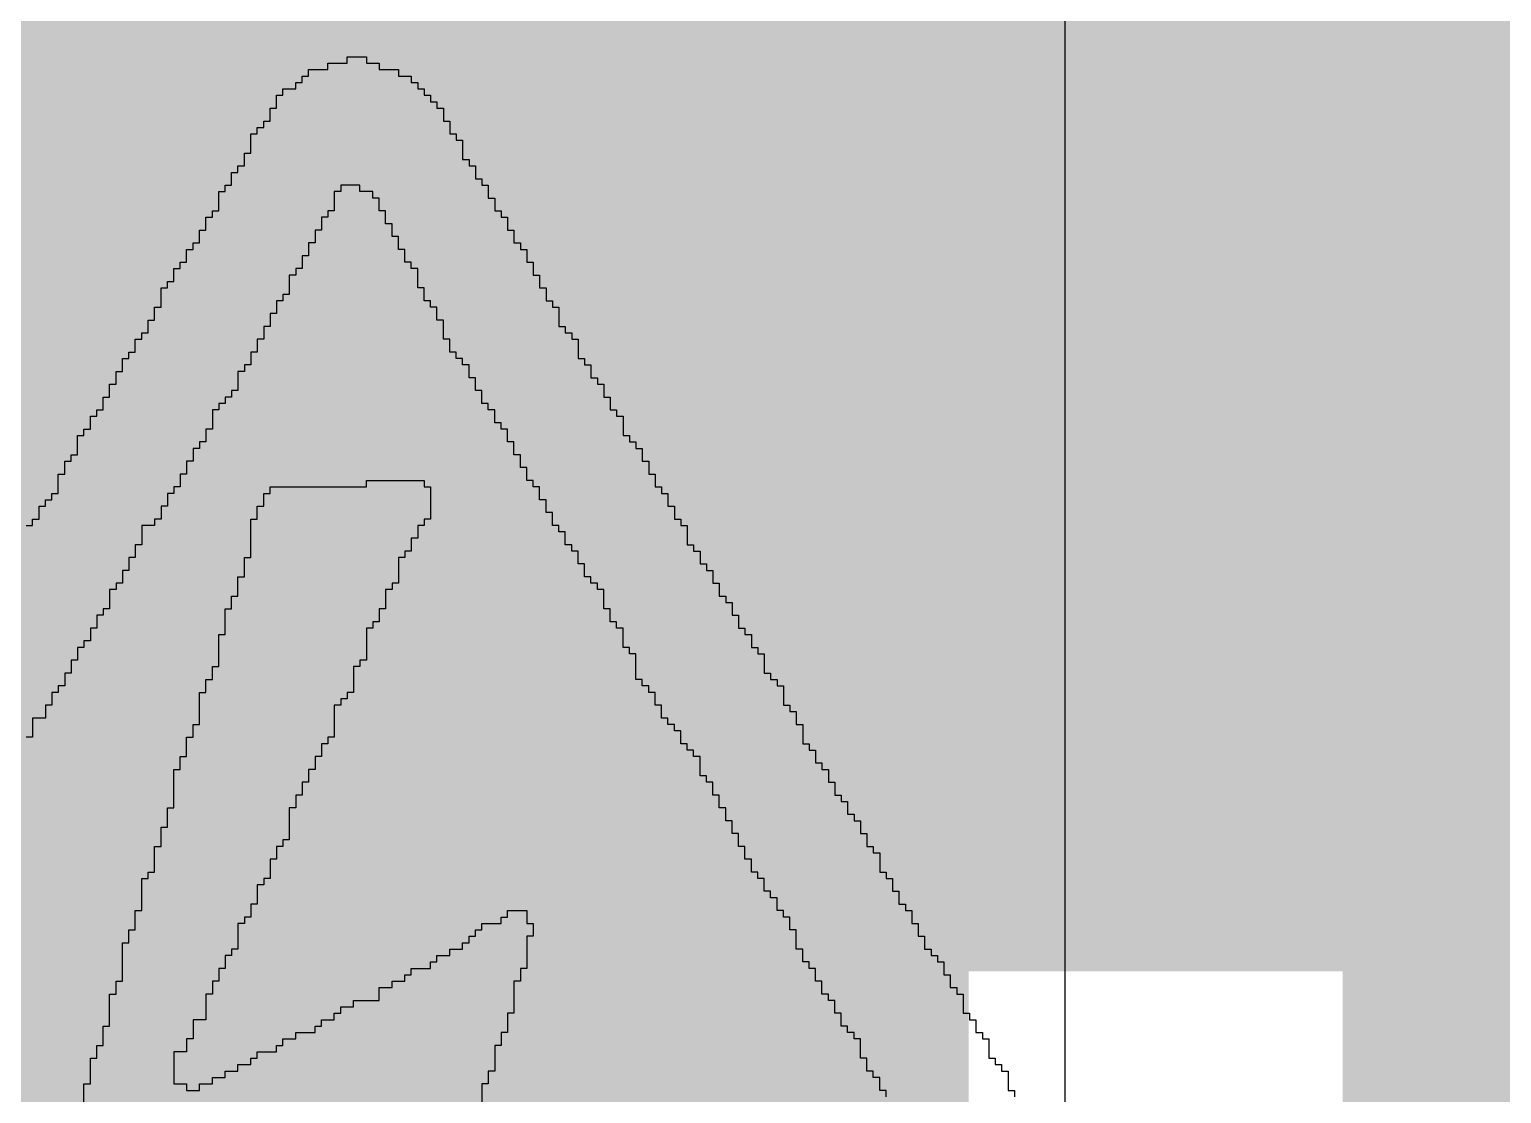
# Model space of a CAD drawing. Header units: millimetres. Extents: x -6 to 37.5, y -2.1 to 28.8.
# Drawn here: x 6.665 to 7.406, y 0.858 to 1.393 of the extents above; entities that cross this region are included whole.
import ezdxf

# ---------------------------------------------------------------- set-up
doc = ezdxf.new("R2010")
doc.units = ezdxf.units.MM
for name, color, linetype in [('BottomLayer', 5, 'Continuous'), ('BottomPaste', 16, 'Continuous'), ('BottomSolder', 6, 'Continuous'), ('TopLayer', 1, 'Continuous'), ('TopOverlay', 2, 'Continuous'), ('TopSolder', 216, 'Continuous')]:
    doc.layers.add(name, color=color, linetype=linetype)

# ---------------------------------------------------------------- blocks, each defined once
blk = doc.blocks.new('SOIC_8_0_150___3_80___W______B_16')
at = {"layer": 'BottomLayer'}
blk.add_hatch(color=5, dxfattribs=at).paths.add_polyline_path([(-1.59998, -0.33502), (-1.59998, -0.93502), (-3.79998, -0.93502), (-3.79998, -0.33502)])
at = {"layer": 'BottomPaste'}
blk.add_hatch(color=16, dxfattribs=at).paths.add_polyline_path([(-1.59998, -0.33502), (-1.59998, -0.93502), (-3.79998, -0.93502), (-3.79998, -0.33502)])
at = {"layer": 'BottomSolder'}
blk.add_hatch(color=6, dxfattribs=at).paths.add_polyline_path([(-1.49838, -0.23342), (-1.49838, -1.03662), (-3.90158, -1.03662), (-3.90158, -0.23342)])
blk = doc.blocks.new('SDR1307A_101K_75')
at = {"layer": 'TopSolder'}
blk.add_hatch(color=216, dxfattribs=at).paths.add_polyline_path([(-7.10161, 7.10162), (-2.1484, 7.10162), (-2.1484, -7.10158), (-7.10161, -7.10158)])

msp = doc.modelspace()

# ---------------------------------------------------------------- hatches: boundary and pattern name
at = {"layer": 'TopLayer'}
msp.add_hatch(color=1, dxfattribs=at).paths.add_polyline_path([(3.55598, -0.22862), (7.13738, -0.22862), (7.13738, 4.3942), (3.55598, 4.3942)])

# ---------------------------------------------------------------- linework, layer by layer
at = {"layer": 'BottomLayer', "const_width": 0.3556}
msp.add_lwpolyline([(7.20602, 1.32078), (9.22018, 1.32078)], dxfattribs=at)
at = {"layer": 'BottomLayer', "const_width": 0.1778}
msp.add_lwpolyline([(7.11712, 1.32078, 1), (7.29492, 1.32078, 1)], format="xyb", close=True, dxfattribs=at)
at = {"layer": 'TopLayer'}
msp.add_line((7.18592, -1.8371), (7.18592, 12.3698), dxfattribs=at)
at = {"layer": 'TopOverlay'}
for p, q in [((6.82463, 1.3759), (6.82463, 1.37913)), ((6.82463, 1.37913), (6.83432, 1.37913)), ((6.83432, 1.37913), (6.83432, 1.3759)), ((6.80526, 1.36945), (6.80526, 1.37267)), ((6.80526, 1.37267), (6.81495, 1.37267)), ((6.81495, 1.37267), (6.81495, 1.3759)), ((6.81495, 1.3759), (6.82463, 1.3759)), ((6.83432, 1.3759), (6.84078, 1.3759)), ((6.84078, 1.3759), (6.84078, 1.37267)), ((6.84078, 1.37267), (6.85046, 1.37267)), ((6.85046, 1.37267), (6.85046, 1.36945)), ((6.79234, 1.35976), (6.79234, 1.36299)), ((6.79234, 1.36299), (6.7988, 1.36299)), ((6.7988, 1.36299), (6.7988, 1.36622)), ((6.7988, 1.36622), (6.80203, 1.36622)), ((6.80203, 1.36622), (6.80203, 1.36945)), ((6.80203, 1.36945), (6.80526, 1.36945)), ((6.85046, 1.36945), (6.85692, 1.36945)), ((6.85692, 1.36945), (6.85692, 1.36622)), ((6.85692, 1.36622), (6.86015, 1.36622)), ((6.86015, 1.36622), (6.86015, 1.36299)), ((6.86015, 1.36299), (6.86338, 1.36299)), ((6.86338, 1.36299), (6.86338, 1.35976)), ((6.78912, 1.3533), (6.78912, 1.35976)), ((6.78912, 1.35976), (6.79234, 1.35976)), ((6.86338, 1.35976), (6.86661, 1.35976)), ((6.86661, 1.35976), (6.86661, 1.35653)), ((6.86661, 1.35653), (6.86984, 1.35653)), ((6.86984, 1.35653), (6.86984, 1.3533)), ((6.78589, 1.34684), (6.78589, 1.3533)), ((6.78589, 1.3533), (6.78912, 1.3533)), ((6.86984, 1.3533), (6.87306, 1.3533)), ((6.87306, 1.3533), (6.87306, 1.34684)), ((6.77943, 1.34039), (6.77943, 1.34361)), ((6.77943, 1.34361), (6.78266, 1.34361)), ((6.78266, 1.34361), (6.78266, 1.34684)), ((6.78266, 1.34684), (6.78589, 1.34684)), ((6.87306, 1.34684), (6.87629, 1.34684)), ((6.87629, 1.34684), (6.87629, 1.34039)), ((6.7762, 1.3307), (6.7762, 1.34039)), ((6.7762, 1.34039), (6.77943, 1.34039)), ((6.87629, 1.34039), (6.87952, 1.34039)), ((6.87952, 1.34039), (6.87952, 1.33716)), ((6.87952, 1.33716), (6.88275, 1.33716)), ((6.88275, 1.33716), (6.88275, 1.32747)), ((6.77297, 1.32424), (6.77297, 1.3307)), ((6.77297, 1.3307), (6.7762, 1.3307)), ((6.88275, 1.32747), (6.88598, 1.32747)), ((6.88598, 1.32747), (6.88598, 1.32424)), ((6.76651, 1.31456), (6.76651, 1.32101)), ((6.76651, 1.32101), (6.76974, 1.32101)), ((6.76974, 1.32101), (6.76974, 1.32424)), ((6.76974, 1.32424), (6.77297, 1.32424)), ((6.88598, 1.32424), (6.88921, 1.32424)), ((6.88921, 1.32424), (6.88921, 1.31779)), ((6.76006, 1.30164), (6.76006, 1.31133)), ((6.76006, 1.31133), (6.76328, 1.31133)), ((6.76328, 1.31133), (6.76328, 1.31456)), ((6.76328, 1.31456), (6.76651, 1.31456)), ((6.8214, 1.31133), (6.81818, 1.31133)), ((6.81818, 1.31133), (6.81818, 1.30164)), ((6.83109, 1.31456), (6.8214, 1.31456)), ((6.8214, 1.31456), (6.8214, 1.31133)), ((6.83109, 1.31133), (6.83109, 1.31456)), ((6.83755, 1.31133), (6.83109, 1.31133)), ((6.83755, 1.3081), (6.83755, 1.31133)), ((6.88921, 1.31779), (6.89244, 1.31779)), ((6.89244, 1.31779), (6.89244, 1.31456)), ((6.89244, 1.31456), (6.89567, 1.31456)), ((6.89567, 1.31456), (6.89567, 1.3081)), ((6.84078, 1.3081), (6.83755, 1.3081)), ((6.84078, 1.30164), (6.84078, 1.3081)), ((6.89567, 1.3081), (6.89889, 1.3081)), ((6.89889, 1.3081), (6.89889, 1.30164)), ((6.7536, 1.29195), (6.7536, 1.29841)), ((6.7536, 1.29841), (6.75683, 1.29841)), ((6.75683, 1.29841), (6.75683, 1.30164)), ((6.75683, 1.30164), (6.76006, 1.30164)), ((6.81495, 1.29841), (6.81172, 1.29841)), ((6.81172, 1.29841), (6.81172, 1.29195)), ((6.81818, 1.30164), (6.81495, 1.30164)), ((6.81495, 1.30164), (6.81495, 1.29841)), ((6.844, 1.30164), (6.84078, 1.30164)), ((6.844, 1.29518), (6.844, 1.30164)), ((6.89889, 1.30164), (6.90212, 1.30164)), ((6.90212, 1.30164), (6.90212, 1.29841)), ((6.90212, 1.29841), (6.90535, 1.29841)), ((6.90535, 1.29841), (6.90535, 1.29195)), ((6.75037, 1.2855), (6.75037, 1.29195)), ((6.75037, 1.29195), (6.7536, 1.29195)), ((6.81172, 1.29195), (6.80849, 1.29195)), ((6.80849, 1.29195), (6.80849, 1.2855)), ((6.84724, 1.29518), (6.844, 1.29518)), ((6.84724, 1.28872), (6.84724, 1.29518)), ((6.90535, 1.29195), (6.90858, 1.29195)), ((6.90858, 1.29195), (6.90858, 1.2855)), ((6.74391, 1.27581), (6.74391, 1.28227)), ((6.74391, 1.28227), (6.74714, 1.28227)), ((6.74714, 1.28227), (6.74714, 1.2855)), ((6.74714, 1.2855), (6.75037, 1.2855)), ((6.80849, 1.2855), (6.80526, 1.2855)), ((6.80526, 1.2855), (6.80526, 1.27904)), ((6.85046, 1.28872), (6.84724, 1.28872)), ((6.85046, 1.28227), (6.85046, 1.28872)), ((6.85369, 1.28227), (6.85046, 1.28227)), ((6.85369, 1.27581), (6.85369, 1.28227)), ((6.90858, 1.2855), (6.91181, 1.2855)), ((6.91181, 1.2855), (6.91181, 1.28227)), ((6.91181, 1.28227), (6.91504, 1.28227)), ((6.91504, 1.28227), (6.91504, 1.27581)), ((6.74069, 1.27258), (6.74069, 1.27581)), ((6.74069, 1.27581), (6.74391, 1.27581)), ((6.80526, 1.27904), (6.80203, 1.27904)), ((6.80203, 1.27904), (6.80203, 1.27258)), ((6.85692, 1.27581), (6.85369, 1.27581)), ((6.85692, 1.27258), (6.85692, 1.27581)), ((6.91504, 1.27581), (6.91827, 1.27581)), ((6.91827, 1.27581), (6.91827, 1.26935)), ((6.73745, 1.26612), (6.73745, 1.27258)), ((6.73745, 1.27258), (6.74069, 1.27258)), ((6.7988, 1.26935), (6.79557, 1.26935)), ((6.79557, 1.26935), (6.79557, 1.25966)), ((6.80203, 1.27258), (6.7988, 1.27258)), ((6.7988, 1.27258), (6.7988, 1.26935)), ((6.86015, 1.27258), (6.85692, 1.27258)), ((6.86015, 1.2629), (6.86015, 1.27258)), ((6.91827, 1.26935), (6.92149, 1.26935)), ((6.92149, 1.26935), (6.92149, 1.2629)), ((6.731, 1.25321), (6.731, 1.2629)), ((6.731, 1.2629), (6.73423, 1.2629)), ((6.73423, 1.2629), (6.73423, 1.26612)), ((6.73423, 1.26612), (6.73745, 1.26612)), ((6.79557, 1.25966), (6.79234, 1.25966)), ((6.79234, 1.25966), (6.79234, 1.25644)), ((6.86338, 1.2629), (6.86015, 1.2629)), ((6.86338, 1.25644), (6.86338, 1.2629)), ((6.92149, 1.2629), (6.92473, 1.2629)), ((6.92473, 1.2629), (6.92473, 1.25644)), ((6.72777, 1.24675), (6.72777, 1.25321)), ((6.72777, 1.25321), (6.731, 1.25321)), ((6.79234, 1.25644), (6.78912, 1.25644)), ((6.78912, 1.25644), (6.78912, 1.24998)), ((6.86661, 1.25644), (6.86338, 1.25644)), ((6.86661, 1.25321), (6.86661, 1.25644)), ((6.86984, 1.25321), (6.86661, 1.25321)), ((6.86984, 1.24675), (6.86984, 1.25321)), ((6.92473, 1.25644), (6.92795, 1.25644)), ((6.92795, 1.25644), (6.92795, 1.25321)), ((6.92795, 1.25321), (6.93118, 1.25321)), ((6.93118, 1.25321), (6.93118, 1.24352)), ((6.72454, 1.24029), (6.72454, 1.24675)), ((6.72454, 1.24675), (6.72777, 1.24675)), ((6.78912, 1.24998), (6.78589, 1.24998)), ((6.78589, 1.24998), (6.78589, 1.24352)), ((6.87306, 1.24675), (6.86984, 1.24675)), ((6.87306, 1.23706), (6.87306, 1.24675)), ((6.71808, 1.23061), (6.71808, 1.23706)), ((6.71808, 1.23706), (6.72131, 1.23706)), ((6.72131, 1.23706), (6.72131, 1.24029)), ((6.72131, 1.24029), (6.72454, 1.24029)), ((6.78266, 1.23706), (6.77943, 1.23706)), ((6.77943, 1.23706), (6.77943, 1.23061)), ((6.78589, 1.24352), (6.78266, 1.24352)), ((6.78266, 1.24352), (6.78266, 1.23706)), ((6.87629, 1.23706), (6.87306, 1.23706)), ((6.87629, 1.23061), (6.87629, 1.23706)), ((6.93118, 1.24352), (6.93441, 1.24352)), ((6.93441, 1.24352), (6.93441, 1.24029)), ((6.93441, 1.24029), (6.93764, 1.24029)), ((6.93764, 1.24029), (6.93764, 1.23706)), ((6.93764, 1.23706), (6.94087, 1.23706)), ((6.94087, 1.23706), (6.94087, 1.22738)), ((6.71485, 1.22738), (6.71485, 1.23061)), ((6.71485, 1.23061), (6.71808, 1.23061)), ((6.77943, 1.23061), (6.7762, 1.23061)), ((6.7762, 1.23061), (6.7762, 1.22415)), ((6.87952, 1.23061), (6.87629, 1.23061)), ((6.87952, 1.22738), (6.87952, 1.23061)), ((6.71162, 1.22092), (6.71162, 1.22738)), ((6.71162, 1.22738), (6.71485, 1.22738)), ((6.7762, 1.22415), (6.77297, 1.22415)), ((6.77297, 1.22415), (6.77297, 1.22092)), ((6.88275, 1.22738), (6.87952, 1.22738)), ((6.88275, 1.22415), (6.88275, 1.22738)), ((6.88598, 1.22415), (6.88275, 1.22415)), ((6.88598, 1.21769), (6.88598, 1.22415)), ((6.94087, 1.22738), (6.9441, 1.22738)), ((6.9441, 1.22738), (6.9441, 1.22415)), ((6.9441, 1.22415), (6.94733, 1.22415)), ((6.94733, 1.22415), (6.94733, 1.21769)), ((6.7084, 1.21446), (6.7084, 1.22092)), ((6.7084, 1.22092), (6.71162, 1.22092)), ((6.77297, 1.22092), (6.76974, 1.22092)), ((6.76974, 1.22092), (6.76974, 1.21123)), ((6.88921, 1.21769), (6.88598, 1.21769)), ((6.88921, 1.21123), (6.88921, 1.21769)), ((6.94733, 1.21769), (6.95056, 1.21769)), ((6.95056, 1.21769), (6.95056, 1.21446)), ((6.70194, 1.20155), (6.70194, 1.20801)), ((6.70194, 1.20801), (6.70517, 1.20801)), ((6.70517, 1.20801), (6.70517, 1.21446)), ((6.70517, 1.21446), (6.7084, 1.21446)), ((6.76651, 1.20801), (6.76328, 1.20801)), ((6.76328, 1.20801), (6.76328, 1.20478)), ((6.76974, 1.21123), (6.76651, 1.21123)), ((6.76651, 1.21123), (6.76651, 1.20801)), ((6.89244, 1.21123), (6.88921, 1.21123)), ((6.89244, 1.20478), (6.89244, 1.21123)), ((6.95056, 1.21446), (6.95379, 1.21446)), ((6.95379, 1.21446), (6.95379, 1.20801)), ((6.95379, 1.20801), (6.95701, 1.20801)), ((6.95701, 1.20801), (6.95701, 1.20155)), ((6.69871, 1.19832), (6.69871, 1.20155)), ((6.69871, 1.20155), (6.70194, 1.20155)), ((6.76006, 1.20155), (6.75683, 1.20155)), ((6.75683, 1.20155), (6.75683, 1.19186)), ((6.76328, 1.20478), (6.76006, 1.20478)), ((6.76006, 1.20478), (6.76006, 1.20155)), ((6.89567, 1.20478), (6.89244, 1.20478)), ((6.89567, 1.20155), (6.89567, 1.20478)), ((6.89889, 1.20155), (6.89567, 1.20155)), ((6.89889, 1.19509), (6.89889, 1.20155)), ((6.95701, 1.20155), (6.96024, 1.20155)), ((6.96024, 1.20155), (6.96024, 1.19832)), ((6.69548, 1.19186), (6.69548, 1.19832)), ((6.69548, 1.19832), (6.69871, 1.19832)), ((6.90212, 1.19509), (6.89889, 1.19509)), ((6.90212, 1.19186), (6.90212, 1.19509)), ((6.96024, 1.19832), (6.96347, 1.19832)), ((6.96347, 1.19832), (6.96347, 1.18863)), ((6.68902, 1.17895), (6.68902, 1.18863)), ((6.68902, 1.18863), (6.69225, 1.18863)), ((6.69225, 1.18863), (6.69225, 1.19186)), ((6.69225, 1.19186), (6.69548, 1.19186)), ((6.7536, 1.1854), (6.75037, 1.1854)), ((6.75037, 1.1854), (6.75037, 1.18217)), ((6.75683, 1.19186), (6.7536, 1.19186)), ((6.7536, 1.19186), (6.7536, 1.1854)), ((6.90535, 1.19186), (6.90212, 1.19186)), ((6.90535, 1.1854), (6.90535, 1.19186)), ((6.90858, 1.1854), (6.90535, 1.1854)), ((6.90858, 1.17895), (6.90858, 1.1854)), ((6.96347, 1.18863), (6.9667, 1.18863)), ((6.9667, 1.18863), (6.9667, 1.1854)), ((6.9667, 1.1854), (6.96993, 1.1854)), ((6.96993, 1.1854), (6.96993, 1.18217)), ((6.68579, 1.17572), (6.68579, 1.17895)), ((6.68579, 1.17895), (6.68902, 1.17895)), ((6.75037, 1.18217), (6.74714, 1.18217)), ((6.74714, 1.18217), (6.74714, 1.17572)), ((6.91181, 1.17895), (6.90858, 1.17895)), ((6.91181, 1.17249), (6.91181, 1.17895)), ((6.96993, 1.18217), (6.97316, 1.18217)), ((6.97316, 1.18217), (6.97316, 1.17572)), ((6.68256, 1.16926), (6.68256, 1.17572)), ((6.68256, 1.17572), (6.68579, 1.17572)), ((6.74714, 1.17572), (6.74391, 1.17572)), ((6.74391, 1.17572), (6.74391, 1.16926)), ((6.91504, 1.17249), (6.91181, 1.17249)), ((6.91504, 1.16603), (6.91504, 1.17249)), ((6.97316, 1.17572), (6.97639, 1.17572)), ((6.97639, 1.17572), (6.97639, 1.16926)), ((6.67934, 1.15957), (6.67934, 1.16926)), ((6.67934, 1.16926), (6.68256, 1.16926)), ((6.74391, 1.16926), (6.74069, 1.16926)), ((6.74069, 1.16926), (6.74069, 1.1628)), ((6.83432, 1.1628), (6.83432, 1.16603)), ((6.83432, 1.16603), (6.86338, 1.16603)), ((6.86338, 1.16603), (6.86338, 1.1628)), ((6.91827, 1.16603), (6.91504, 1.16603)), ((6.91827, 1.1628), (6.91827, 1.16603)), ((6.97639, 1.16926), (6.97962, 1.16926)), ((6.97962, 1.16926), (6.97962, 1.1628)), ((6.67288, 1.15311), (6.67288, 1.15635)), ((6.67288, 1.15635), (6.67611, 1.15635)), ((6.67611, 1.15635), (6.67611, 1.15957)), ((6.67611, 1.15957), (6.67934, 1.15957)), ((6.73745, 1.15957), (6.73423, 1.15957)), ((6.73423, 1.15957), (6.73423, 1.15311)), ((6.74069, 1.1628), (6.73745, 1.1628)), ((6.73745, 1.1628), (6.73745, 1.15957)), ((6.78266, 1.15311), (6.78266, 1.15957)), ((6.78266, 1.15957), (6.78589, 1.15957)), ((6.78589, 1.15957), (6.78589, 1.1628)), ((6.78589, 1.1628), (6.83432, 1.1628)), ((6.86338, 1.1628), (6.86661, 1.1628)), ((6.86661, 1.1628), (6.86661, 1.14666)), ((6.92149, 1.1628), (6.91827, 1.1628)), ((6.92149, 1.15635), (6.92149, 1.1628)), ((6.92473, 1.15635), (6.92149, 1.15635)), ((6.92473, 1.14989), (6.92473, 1.15635)), ((6.97962, 1.1628), (6.98284, 1.1628)), ((6.98284, 1.1628), (6.98284, 1.15957)), ((6.98284, 1.15957), (6.98607, 1.15957)), ((6.98607, 1.15957), (6.98607, 1.15311)), ((6.66965, 1.14666), (6.66965, 1.15311)), ((6.66965, 1.15311), (6.67288, 1.15311)), ((6.73423, 1.15311), (6.731, 1.15311)), ((6.731, 1.15311), (6.731, 1.14666)), ((6.77943, 1.14666), (6.77943, 1.15311)), ((6.77943, 1.15311), (6.78266, 1.15311)), ((6.92795, 1.14989), (6.92473, 1.14989)), ((6.92795, 1.14343), (6.92795, 1.14989)), ((6.98607, 1.15311), (6.9893, 1.15311)), ((6.9893, 1.15311), (6.9893, 1.14666)), ((6.66319, 1.14343), (6.66642, 1.14343)), ((6.66642, 1.14343), (6.66642, 1.14666)), ((6.66642, 1.14666), (6.66965, 1.14666)), ((6.72777, 1.14343), (6.72131, 1.14343)), ((6.72131, 1.14343), (6.72131, 1.13374)), ((6.731, 1.14666), (6.72777, 1.14666)), ((6.72777, 1.14666), (6.72777, 1.14343)), ((6.7762, 1.12729), (6.7762, 1.14666)), ((6.7762, 1.14666), (6.77943, 1.14666)), ((6.86338, 1.14343), (6.86015, 1.14343)), ((6.86015, 1.14343), (6.86015, 1.13697)), ((6.86661, 1.14666), (6.86338, 1.14666)), ((6.86338, 1.14666), (6.86338, 1.14343)), ((6.93118, 1.14343), (6.92795, 1.14343)), ((6.93118, 1.1402), (6.93118, 1.14343)), ((6.9893, 1.14666), (6.99253, 1.14666)), ((6.99253, 1.14666), (6.99253, 1.14343)), ((6.99253, 1.14343), (6.99576, 1.14343)), ((6.99576, 1.14343), (6.99576, 1.13374)), ((6.72131, 1.13374), (6.71808, 1.13374)), ((6.71808, 1.13374), (6.71808, 1.12729)), ((6.86015, 1.13697), (6.85692, 1.13697)), ((6.85692, 1.13697), (6.85692, 1.13051)), ((6.93441, 1.1402), (6.93118, 1.1402)), ((6.93441, 1.13374), (6.93441, 1.1402)), ((6.93764, 1.13374), (6.93441, 1.13374)), ((6.93764, 1.13051), (6.93764, 1.13374)), ((6.99576, 1.13374), (6.99899, 1.13374)), ((6.99899, 1.13374), (6.99899, 1.13051)), ((6.71808, 1.12729), (6.71485, 1.12729)), ((6.71485, 1.12729), (6.71485, 1.12083)), ((6.77297, 1.1176), (6.77297, 1.12729)), ((6.77297, 1.12729), (6.7762, 1.12729)), ((6.85369, 1.12729), (6.85046, 1.12729)), ((6.85046, 1.12729), (6.85046, 1.11437)), ((6.85692, 1.13051), (6.85369, 1.13051)), ((6.85369, 1.13051), (6.85369, 1.12729)), ((6.94087, 1.13051), (6.93764, 1.13051)), ((6.94087, 1.12406), (6.94087, 1.13051)), ((6.99899, 1.13051), (7.00222, 1.13051)), ((7.00222, 1.13051), (7.00222, 1.12406)), ((6.71485, 1.12083), (6.71162, 1.12083)), ((6.71162, 1.12083), (6.71162, 1.11437)), ((6.9441, 1.12406), (6.94087, 1.12406)), ((6.9441, 1.1176), (6.9441, 1.12406)), ((7.00222, 1.12406), (7.00544, 1.12406)), ((7.00544, 1.12406), (7.00544, 1.12083)), ((7.00544, 1.12083), (7.00867, 1.12083)), ((7.00867, 1.12083), (7.00867, 1.11437)), ((6.7084, 1.11114), (6.70517, 1.11114)), ((6.70517, 1.11114), (6.70517, 1.10146)), ((6.71162, 1.11437), (6.7084, 1.11437)), ((6.7084, 1.11437), (6.7084, 1.11114)), ((6.76974, 1.10791), (6.76974, 1.1176)), ((6.76974, 1.1176), (6.77297, 1.1176)), ((6.84724, 1.11114), (6.844, 1.11114)), ((6.844, 1.11114), (6.844, 1.10146)), ((6.85046, 1.11437), (6.84724, 1.11437)), ((6.84724, 1.11437), (6.84724, 1.11114)), ((6.94733, 1.1176), (6.9441, 1.1176)), ((6.94733, 1.11437), (6.94733, 1.1176)), ((6.95056, 1.11437), (6.94733, 1.11437)), ((6.95056, 1.11114), (6.95056, 1.11437)), ((6.95379, 1.11114), (6.95056, 1.11114)), ((6.95379, 1.10146), (6.95379, 1.11114)), ((7.00867, 1.11437), (7.0119, 1.11437)), ((7.0119, 1.11437), (7.0119, 1.10791)), ((6.76651, 1.10146), (6.76651, 1.10791)), ((6.76651, 1.10791), (6.76974, 1.10791)), ((7.0119, 1.10791), (7.01513, 1.10791)), ((7.01513, 1.10791), (7.01513, 1.10468)), ((7.01513, 1.10468), (7.01836, 1.10468)), ((7.01836, 1.10468), (7.01836, 1.09822)), ((6.70194, 1.09822), (6.69871, 1.09822)), ((6.69871, 1.09822), (6.69871, 1.09177)), ((6.70517, 1.10146), (6.70194, 1.10146)), ((6.70194, 1.10146), (6.70194, 1.09822)), ((6.76328, 1.08854), (6.76328, 1.10146)), ((6.76328, 1.10146), (6.76651, 1.10146)), ((6.844, 1.10146), (6.84078, 1.10146)), ((6.84078, 1.10146), (6.84078, 1.095)), ((6.95701, 1.10146), (6.95379, 1.10146)), ((6.95701, 1.095), (6.95701, 1.10146)), ((7.01836, 1.09822), (7.02159, 1.09822)), ((7.02159, 1.09822), (7.02159, 1.09177)), ((6.69871, 1.09177), (6.69548, 1.09177)), ((6.69548, 1.09177), (6.69548, 1.08531)), ((6.83755, 1.09177), (6.83432, 1.09177)), ((6.83432, 1.09177), (6.83432, 1.07562)), ((6.84078, 1.095), (6.83755, 1.095)), ((6.83755, 1.095), (6.83755, 1.09177)), ((6.96024, 1.095), (6.95701, 1.095)), ((6.96024, 1.09177), (6.96024, 1.095)), ((6.96347, 1.09177), (6.96024, 1.09177)), ((6.96347, 1.08208), (6.96347, 1.09177)), ((7.02159, 1.09177), (7.02482, 1.09177)), ((7.02482, 1.09177), (7.02482, 1.08854)), ((6.69225, 1.08208), (6.68902, 1.08208)), ((6.68902, 1.08208), (6.68902, 1.07562)), ((6.69548, 1.08531), (6.69225, 1.08531)), ((6.69225, 1.08531), (6.69225, 1.08208)), ((6.76006, 1.0724), (6.76006, 1.08854)), ((6.76006, 1.08854), (6.76328, 1.08854)), ((6.9667, 1.08208), (6.96347, 1.08208)), ((6.9667, 1.07885), (6.9667, 1.08208)), ((7.02482, 1.08854), (7.02805, 1.08854)), ((7.02805, 1.08854), (7.02805, 1.08208)), ((7.02805, 1.08208), (7.03128, 1.08208)), ((7.03128, 1.08208), (7.03128, 1.07885)), ((6.68902, 1.07562), (6.68579, 1.07562)), ((6.68579, 1.07562), (6.68579, 1.06917)), ((6.83432, 1.07562), (6.83109, 1.07562)), ((6.83109, 1.07562), (6.83109, 1.0724)), ((6.96993, 1.07885), (6.9667, 1.07885)), ((6.96993, 1.06594), (6.96993, 1.07885)), ((7.03128, 1.07885), (7.0345, 1.07885)), ((7.0345, 1.07885), (7.0345, 1.06917)), ((6.68579, 1.06917), (6.68256, 1.06917)), ((6.68256, 1.06917), (6.68256, 1.06271)), ((6.75683, 1.06594), (6.75683, 1.0724)), ((6.75683, 1.0724), (6.76006, 1.0724)), ((6.83109, 1.0724), (6.82786, 1.0724)), ((6.82786, 1.0724), (6.82786, 1.05948)), ((7.0345, 1.06917), (7.03773, 1.06917)), ((7.03773, 1.06917), (7.03773, 1.06594)), ((6.67934, 1.05948), (6.67611, 1.05948)), ((6.67611, 1.05948), (6.67611, 1.05302)), ((6.68256, 1.06271), (6.67934, 1.06271)), ((6.67934, 1.06271), (6.67934, 1.05948)), ((6.75037, 1.04334), (6.75037, 1.05948)), ((6.75037, 1.05948), (6.7536, 1.05948)), ((6.7536, 1.05948), (6.7536, 1.06594)), ((6.7536, 1.06594), (6.75683, 1.06594)), ((6.82786, 1.05948), (6.82463, 1.05948)), ((6.82463, 1.05948), (6.82463, 1.05625)), ((6.97316, 1.06594), (6.96993, 1.06594)), ((6.97316, 1.06271), (6.97316, 1.06594)), ((6.97639, 1.06271), (6.97316, 1.06271)), ((6.97639, 1.05948), (6.97639, 1.06271)), ((6.97962, 1.05948), (6.97639, 1.05948)), ((6.97962, 1.05302), (6.97962, 1.05948)), ((7.03773, 1.06594), (7.04096, 1.06594)), ((7.04096, 1.06594), (7.04096, 1.06271)), ((7.04096, 1.06271), (7.04419, 1.06271)), ((7.04419, 1.06271), (7.04419, 1.05302)), ((6.67611, 1.05302), (6.67288, 1.05302)), ((6.67288, 1.05302), (6.67288, 1.04656)), ((6.8214, 1.05302), (6.81818, 1.05302)), ((6.81818, 1.05302), (6.81818, 1.03688)), ((6.82463, 1.05625), (6.8214, 1.05625)), ((6.8214, 1.05625), (6.8214, 1.05302)), ((6.98284, 1.05302), (6.97962, 1.05302)), ((6.98284, 1.04656), (6.98284, 1.05302)), ((7.04419, 1.05302), (7.04742, 1.05302)), ((7.04742, 1.05302), (7.04742, 1.04979)), ((6.67288, 1.04656), (6.66642, 1.04656)), ((6.66642, 1.04656), (6.66642, 1.03688)), ((6.98607, 1.04656), (6.98284, 1.04656)), ((6.98607, 1.04334), (6.98607, 1.04656)), ((7.04742, 1.04979), (7.05065, 1.04979)), ((7.05065, 1.04979), (7.05065, 1.04334)), ((6.74714, 1.03688), (6.74714, 1.04334)), ((6.74714, 1.04334), (6.75037, 1.04334)), ((6.9893, 1.04334), (6.98607, 1.04334)), ((6.9893, 1.04011), (6.9893, 1.04334)), ((6.99253, 1.04011), (6.9893, 1.04011)), ((6.99253, 1.03365), (6.99253, 1.04011)), ((7.05065, 1.04334), (7.05388, 1.04334)), ((7.05388, 1.04334), (7.05388, 1.03365)), ((6.66642, 1.03688), (6.66319, 1.03688)), ((6.74391, 1.02719), (6.74391, 1.03688)), ((6.74391, 1.03688), (6.74714, 1.03688)), ((6.81495, 1.03365), (6.81172, 1.03365)), ((6.81172, 1.03365), (6.81172, 1.02719)), ((6.81818, 1.03688), (6.81495, 1.03688)), ((6.81495, 1.03688), (6.81495, 1.03365)), ((6.99576, 1.03365), (6.99253, 1.03365)), ((6.99576, 1.03042), (6.99576, 1.03365)), ((6.99899, 1.03042), (6.99576, 1.03042)), ((6.99899, 1.02719), (6.99899, 1.03042)), ((7.05388, 1.03365), (7.05711, 1.03365)), ((7.05711, 1.03365), (7.05711, 1.03042)), ((7.05711, 1.03042), (7.06034, 1.03042)), ((7.06034, 1.03042), (7.06034, 1.02396)), ((6.74069, 1.02073), (6.74069, 1.02719)), ((6.74069, 1.02719), (6.74391, 1.02719)), ((6.81172, 1.02719), (6.80849, 1.02719)), ((6.80849, 1.02719), (6.80849, 1.02073)), ((7.00222, 1.02719), (6.99899, 1.02719)), ((7.00222, 1.01751), (7.00222, 1.02719)), ((7.06034, 1.02396), (7.06356, 1.02396)), ((7.06356, 1.02396), (7.06356, 1.02073)), ((6.73745, 1.00136), (6.73745, 1.02073)), ((6.73745, 1.02073), (6.74069, 1.02073)), ((6.80849, 1.02073), (6.80526, 1.02073)), ((6.80526, 1.02073), (6.80526, 1.01428)), ((7.00544, 1.01751), (7.00222, 1.01751)), ((7.00544, 1.01428), (7.00544, 1.01751)), ((7.06356, 1.02073), (7.06679, 1.02073)), ((7.06679, 1.02073), (7.06679, 1.01428)), ((6.80203, 1.00782), (6.7988, 1.00782)), ((6.7988, 1.00782), (6.7988, 1.00136)), ((6.80526, 1.01428), (6.80203, 1.01428)), ((6.80203, 1.01428), (6.80203, 1.00782)), ((7.00867, 1.01428), (7.00544, 1.01428)), ((7.00867, 1.00782), (7.00867, 1.01428)), ((7.0119, 1.00782), (7.00867, 1.00782)), ((7.0119, 1.00136), (7.0119, 1.00782)), ((7.06679, 1.01428), (7.07002, 1.01428)), ((7.07002, 1.01428), (7.07002, 1.00782)), ((7.07002, 1.00782), (7.07325, 1.00782)), ((7.07325, 1.00782), (7.07325, 1.00459)), ((6.73423, 0.99167), (6.73423, 1.00136)), ((6.73423, 1.00136), (6.73745, 1.00136)), ((6.7988, 1.00136), (6.79557, 1.00136)), ((6.79557, 1.00136), (6.79557, 0.98522)), ((7.01513, 1.00136), (7.0119, 1.00136)), ((7.01513, 0.9949), (7.01513, 1.00136)), ((7.07325, 1.00459), (7.07648, 1.00459)), ((7.07648, 1.00459), (7.07648, 0.99813)), ((7.01836, 0.9949), (7.01513, 0.9949)), ((7.01836, 0.98845), (7.01836, 0.9949)), ((7.07648, 0.99813), (7.07971, 0.99813)), ((7.07971, 0.99813), (7.07971, 0.9949)), ((7.07971, 0.9949), (7.08294, 0.9949)), ((7.08294, 0.9949), (7.08294, 0.98845)), ((6.731, 0.98199), (6.731, 0.99167)), ((6.731, 0.99167), (6.73423, 0.99167)), ((6.79557, 0.98522), (6.79234, 0.98522)), ((6.79234, 0.98522), (6.79234, 0.98199)), ((7.02159, 0.98845), (7.01836, 0.98845)), ((7.02159, 0.98199), (7.02159, 0.98845)), ((7.08294, 0.98845), (7.08617, 0.98845)), ((7.08617, 0.98845), (7.08617, 0.98199)), ((6.72777, 0.96907), (6.72777, 0.98199)), ((6.72777, 0.98199), (6.731, 0.98199)), ((6.79234, 0.98199), (6.78912, 0.98199)), ((6.78912, 0.98199), (6.78912, 0.97553)), ((7.02482, 0.98199), (7.02159, 0.98199)), ((7.02482, 0.97553), (7.02482, 0.98199)), ((7.08617, 0.98199), (7.08939, 0.98199)), ((7.08939, 0.98199), (7.08939, 0.97876)), ((7.08939, 0.97876), (7.09262, 0.97876)), ((7.09262, 0.97876), (7.09262, 0.96907)), ((6.78912, 0.97553), (6.78589, 0.97553)), ((6.78589, 0.97553), (6.78589, 0.96585)), ((7.02805, 0.97553), (7.02482, 0.97553)), ((7.02805, 0.96907), (7.02805, 0.97553)), ((6.72131, 0.9497), (6.72131, 0.96585)), ((6.72131, 0.96585), (6.72454, 0.96585)), ((6.72454, 0.96585), (6.72454, 0.96907)), ((6.72454, 0.96907), (6.72777, 0.96907)), ((6.78589, 0.96585), (6.78266, 0.96585)), ((6.78266, 0.96585), (6.78266, 0.96262)), ((7.03128, 0.96907), (7.02805, 0.96907)), ((7.03128, 0.96585), (7.03128, 0.96907)), ((7.0345, 0.96585), (7.03128, 0.96585)), ((7.0345, 0.95939), (7.0345, 0.96585)), ((7.09262, 0.96907), (7.09585, 0.96907)), ((7.09585, 0.96907), (7.09585, 0.96585)), ((7.09585, 0.96585), (7.09908, 0.96585)), ((7.09908, 0.96585), (7.09908, 0.95939)), ((6.78266, 0.96262), (6.77943, 0.96262)), ((6.77943, 0.96262), (6.77943, 0.95293)), ((7.03773, 0.95939), (7.0345, 0.95939)), ((7.03773, 0.95616), (7.03773, 0.95939)), ((7.04096, 0.95616), (7.03773, 0.95616)), ((7.04096, 0.9497), (7.04096, 0.95616)), ((7.09908, 0.95939), (7.10231, 0.95939)), ((7.10231, 0.95939), (7.10231, 0.95293)), ((6.71808, 0.94001), (6.71808, 0.9497)), ((6.71808, 0.9497), (6.72131, 0.9497)), ((6.77943, 0.95293), (6.7762, 0.95293)), ((6.7762, 0.95293), (6.7762, 0.94647)), ((6.90535, 0.94647), (6.90535, 0.9497)), ((6.90535, 0.9497), (6.91504, 0.9497)), ((6.91504, 0.9497), (6.91504, 0.94324)), ((7.04419, 0.9497), (7.04096, 0.9497)), ((7.04419, 0.94647), (7.04419, 0.9497)), ((7.10231, 0.95293), (7.10554, 0.95293)), ((7.10554, 0.95293), (7.10554, 0.9497)), ((7.10554, 0.9497), (7.10877, 0.9497)), ((7.10877, 0.9497), (7.10877, 0.94324)), ((6.77297, 0.94324), (6.76974, 0.94324)), ((6.76974, 0.94324), (6.76974, 0.93033)), ((6.7762, 0.94647), (6.77297, 0.94647)), ((6.77297, 0.94647), (6.77297, 0.94324)), ((6.89244, 0.94001), (6.89244, 0.94324)), ((6.89244, 0.94324), (6.90212, 0.94324)), ((6.90212, 0.94324), (6.90212, 0.94647)), ((6.90212, 0.94647), (6.90535, 0.94647)), ((6.91504, 0.94324), (6.91827, 0.94324)), ((6.91827, 0.94324), (6.91827, 0.93679)), ((7.04742, 0.94647), (7.04419, 0.94647)), ((7.04742, 0.94001), (7.04742, 0.94647)), ((7.10877, 0.94324), (7.112, 0.94324)), ((7.112, 0.94324), (7.112, 0.93679)), ((6.71162, 0.91418), (6.71162, 0.93356)), ((6.71162, 0.93356), (6.71485, 0.93356)), ((6.71485, 0.93356), (6.71485, 0.94001)), ((6.71485, 0.94001), (6.71808, 0.94001)), ((6.88275, 0.93033), (6.88275, 0.93356)), ((6.88275, 0.93356), (6.88598, 0.93356)), ((6.88598, 0.93356), (6.88598, 0.93679)), ((6.88598, 0.93679), (6.88921, 0.93679)), ((6.88921, 0.93679), (6.88921, 0.94001)), ((6.88921, 0.94001), (6.89244, 0.94001)), ((6.91827, 0.93679), (6.91504, 0.93679)), ((6.91504, 0.93679), (6.91504, 0.92064)), ((7.05065, 0.94001), (7.04742, 0.94001)), ((7.05065, 0.93033), (7.05065, 0.94001)), ((7.112, 0.93679), (7.11522, 0.93679)), ((7.11522, 0.93679), (7.11522, 0.93033)), ((6.76651, 0.9271), (6.76328, 0.9271)), ((6.76328, 0.9271), (6.76328, 0.92064)), ((6.76974, 0.93033), (6.76651, 0.93033)), ((6.76651, 0.93033), (6.76651, 0.9271)), ((6.86984, 0.92387), (6.86984, 0.9271)), ((6.86984, 0.9271), (6.87629, 0.9271)), ((6.87629, 0.9271), (6.87629, 0.93033)), ((6.87629, 0.93033), (6.88275, 0.93033)), ((7.05388, 0.93033), (7.05065, 0.93033)), ((7.05388, 0.92387), (7.05388, 0.93033)), ((7.11522, 0.93033), (7.11845, 0.93033)), ((7.11845, 0.93033), (7.11845, 0.9271)), ((7.11845, 0.9271), (7.12168, 0.9271)), ((7.12168, 0.9271), (7.12168, 0.92387)), ((6.76328, 0.92064), (6.76006, 0.92064)), ((6.76006, 0.92064), (6.76006, 0.91418)), ((6.85692, 0.91741), (6.85692, 0.92064)), ((6.85692, 0.92064), (6.86661, 0.92064)), ((6.86661, 0.92064), (6.86661, 0.92387)), ((6.86661, 0.92387), (6.86984, 0.92387)), ((6.91504, 0.92064), (6.91181, 0.92064)), ((6.91181, 0.92064), (6.91181, 0.91418)), ((7.05711, 0.92387), (7.05388, 0.92387)), ((7.05711, 0.92064), (7.05711, 0.92387)), ((7.06034, 0.92064), (7.05711, 0.92064)), ((7.06034, 0.91418), (7.06034, 0.92064)), ((7.12168, 0.92387), (7.12491, 0.92387)), ((7.12491, 0.92387), (7.12491, 0.91741)), ((6.7084, 0.90773), (6.7084, 0.91418)), ((6.7084, 0.91418), (6.71162, 0.91418)), ((6.76006, 0.91418), (6.75683, 0.91418)), ((6.75683, 0.91418), (6.75683, 0.90773)), ((6.84724, 0.91096), (6.84724, 0.91418)), ((6.84724, 0.91418), (6.85369, 0.91418)), ((6.85369, 0.91418), (6.85369, 0.91741)), ((6.85369, 0.91741), (6.85692, 0.91741)), ((6.91181, 0.91418), (6.90858, 0.91418)), ((6.90858, 0.91418), (6.90858, 0.89804)), ((7.06356, 0.91418), (7.06034, 0.91418)), ((7.06356, 0.90773), (7.06356, 0.91418)), ((7.12491, 0.91741), (7.12814, 0.91741)), ((7.12814, 0.91741), (7.12814, 0.91096)), ((6.70517, 0.89158), (6.70517, 0.90773)), ((6.70517, 0.90773), (6.7084, 0.90773)), ((6.75683, 0.90773), (6.7536, 0.90773)), ((6.7536, 0.90773), (6.7536, 0.89481)), ((6.82786, 0.90127), (6.82786, 0.9045)), ((6.82786, 0.9045), (6.84078, 0.9045)), ((6.84078, 0.9045), (6.84078, 0.91096)), ((6.84078, 0.91096), (6.84724, 0.91096)), ((7.06679, 0.90773), (7.06356, 0.90773)), ((7.06679, 0.9045), (7.06679, 0.90773)), ((7.07002, 0.9045), (7.06679, 0.9045)), ((7.07002, 0.89804), (7.07002, 0.9045)), ((7.12814, 0.91096), (7.13137, 0.91096)), ((7.13137, 0.91096), (7.13137, 0.90773)), ((7.13137, 0.90773), (7.1346, 0.90773)), ((7.1346, 0.90773), (7.1346, 0.89804)), ((6.81818, 0.89481), (6.81818, 0.89804)), ((6.81818, 0.89804), (6.8214, 0.89804)), ((6.8214, 0.89804), (6.8214, 0.90127)), ((6.8214, 0.90127), (6.82786, 0.90127)), ((6.90858, 0.89804), (6.90535, 0.89804)), ((6.90535, 0.89804), (6.90535, 0.88835)), ((7.07325, 0.89804), (7.07002, 0.89804)), ((7.07325, 0.89158), (7.07325, 0.89804)), ((7.1346, 0.89804), (7.13783, 0.89804)), ((7.13783, 0.89804), (7.13783, 0.89481)), ((6.70194, 0.8819), (6.70194, 0.89158)), ((6.70194, 0.89158), (6.70517, 0.89158)), ((6.7536, 0.89481), (6.74714, 0.89481)), ((6.74714, 0.89481), (6.74714, 0.88512)), ((6.80849, 0.88835), (6.80849, 0.89158)), ((6.80849, 0.89158), (6.81172, 0.89158)), ((6.81172, 0.89158), (6.81172, 0.89481)), ((6.81172, 0.89481), (6.81818, 0.89481)), ((7.07648, 0.89158), (7.07325, 0.89158)), ((7.07648, 0.88835), (7.07648, 0.89158)), ((7.13783, 0.89481), (7.14106, 0.89481)), ((7.14106, 0.89481), (7.14106, 0.88835)), ((6.69871, 0.87544), (6.69871, 0.8819)), ((6.69871, 0.8819), (6.70194, 0.8819)), ((6.74714, 0.88512), (6.74391, 0.88512)), ((6.74391, 0.88512), (6.74391, 0.87867)), ((6.78912, 0.87867), (6.78912, 0.8819)), ((6.78912, 0.8819), (6.79234, 0.8819)), ((6.79234, 0.8819), (6.79234, 0.88512)), ((6.79234, 0.88512), (6.7988, 0.88512)), ((6.7988, 0.88512), (6.7988, 0.88835)), ((6.7988, 0.88835), (6.80849, 0.88835)), ((6.90212, 0.8819), (6.89889, 0.8819)), ((6.89889, 0.8819), (6.89889, 0.86898)), ((6.90535, 0.88835), (6.90212, 0.88835)), ((6.90212, 0.88835), (6.90212, 0.8819)), ((7.07971, 0.88835), (7.07648, 0.88835)), ((7.07971, 0.88512), (7.07971, 0.88835)), ((7.08294, 0.88512), (7.07971, 0.88512)), ((7.08294, 0.87544), (7.08294, 0.88512)), ((7.14106, 0.88835), (7.14428, 0.88835)), ((7.14428, 0.88835), (7.14428, 0.88512)), ((7.14428, 0.88512), (7.14751, 0.88512)), ((7.14751, 0.88512), (7.14751, 0.87544)), ((6.69548, 0.86252), (6.69548, 0.87544)), ((6.69548, 0.87544), (6.69871, 0.87544)), ((6.74391, 0.87867), (6.73745, 0.87867)), ((6.73745, 0.87867), (6.73745, 0.86252)), ((6.7762, 0.87221), (6.7762, 0.87544)), ((6.7762, 0.87544), (6.77943, 0.87544)), ((6.77943, 0.87544), (6.77943, 0.87867)), ((6.77943, 0.87867), (6.78912, 0.87867)), ((7.08617, 0.87544), (7.08294, 0.87544)), ((7.08617, 0.86898), (7.08617, 0.87544)), ((7.14751, 0.87544), (7.15074, 0.87544)), ((7.15074, 0.87544), (7.15074, 0.87221)), ((6.76328, 0.86575), (6.76328, 0.86898)), ((6.76328, 0.86898), (6.76974, 0.86898)), ((6.76974, 0.86898), (6.76974, 0.87221)), ((6.76974, 0.87221), (6.7762, 0.87221)), ((6.89889, 0.86898), (6.89567, 0.86898)), ((6.89567, 0.86898), (6.89567, 0.86252)), ((7.08939, 0.86898), (7.08617, 0.86898)), ((7.08939, 0.86575), (7.08939, 0.86898)), ((7.15074, 0.87221), (7.15397, 0.87221)), ((7.15397, 0.87221), (7.15397, 0.86898)), ((7.15397, 0.86898), (7.1572, 0.86898)), ((7.1572, 0.86898), (7.1572, 0.85929)), ((6.69225, 0.85284), (6.69225, 0.86252)), ((6.69225, 0.86252), (6.69548, 0.86252)), ((6.73745, 0.86252), (6.74391, 0.86252)), ((6.74391, 0.86252), (6.74391, 0.85929)), ((6.74391, 0.85929), (6.75037, 0.85929)), ((6.75037, 0.85929), (6.75037, 0.86252)), ((6.75037, 0.86252), (6.75683, 0.86252)), ((6.75683, 0.86252), (6.75683, 0.86575)), ((6.75683, 0.86575), (6.76328, 0.86575)), ((6.89567, 0.86252), (6.89244, 0.86252)), ((6.89244, 0.86252), (6.89244, 0.84638)), ((7.09262, 0.86575), (7.08939, 0.86575)), ((7.09262, 0.85929), (7.09262, 0.86575)), ((7.09585, 0.85929), (7.09262, 0.85929)), ((7.09585, 0.85607), (7.09585, 0.85929)), ((7.1572, 0.85929), (7.16043, 0.85929)), ((7.16043, 0.85929), (7.16043, 0.85607))]:
    msp.add_line(p, q, dxfattribs=at)

# ---------------------------------------------------------------- block references
at = {"rotation": 90}
msp.add_blockref('SDR1307A_101K_75', (14.4272, 5.2578), dxfattribs=at)
msp.add_blockref('SOIC_8_0_150___3_80___W______B_16', (10.1346, 1.9558))

doc.saveas('drawing.dxf')
